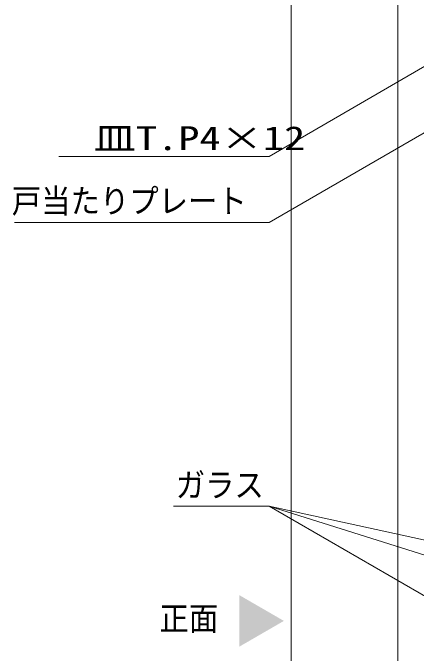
# Model space of a CAD drawing. Units: millimetres, scale not verified. Extents: x -6062 to 6062, y -3045 to 3045.
# Drawn here: x 251 to 800, y -409 to 461 of the extents above; entities that cross this region are included whole.
import ezdxf
from ezdxf.enums import TextEntityAlignment as Align

# ---------------------------------------------------------------- set-up
doc = ezdxf.new("R2010")
doc.units = ezdxf.units.MM
doc.header["$LTSCALE"] = 20
doc.layers.add('0-3_2寸法-3', color=7, linetype='Continuous', lineweight=9)
doc.layers.add('0-4_3一般', color=7, linetype='Continuous', lineweight=9)
doc.styles.add('ＭＳ ゴシック', font='')
doc.styles.get('ＭＳ ゴシック').set_extended_font_data('MS Gothic')

# ---------------------------------------------------------------- blocks, each defined once
blk = doc.blocks.new('グループ-88')
at = {"layer": '0-4_3一般'}
blk.add_line((51243.7, -36700), (51243.7, 17304.9), dxfattribs=at)
blk = doc.blocks.new('グループ-122')
at = {"layer": '0-4_3一般'}
blk.add_blockref('グループ-88', (0, 0), dxfattribs=at)
blk = doc.blocks.new('グループ-124')
at = {"layer": '0-4_3一般'}
blk.add_line((48343.7, 21804.9), (48343.7, -38000), dxfattribs=at)
blk.add_blockref('グループ-122', (0, 0), dxfattribs=at)

msp = doc.modelspace()

# ---------------------------------------------------------------- linework, layer by layer
at = {"layer": '0-3_2寸法-3'}
for q in [(1084.68, -362), (1304.68, -362)]:
    msp.add_line((599.68, -209), q, dxfattribs=at)
for points in [[(926.8, 455.75), (599.68, 266.28), (313.38, 266.28)], [(954.68, 381.56), (599.68, 176.61), (253.38, 176.61)], [(864.68, -362), (599.68, -209), (469.65, -209)]]:
    msp.add_lwpolyline(points, dxfattribs=at)
msp.add_solid([(558.93, -329.8), (619.68, -364.88), (558.93, -399.95)], dxfattribs=at)

# ---------------------------------------------------------------- block references
at = {"layer": '0-4_3一般', "xscale": 0.05, "yscale": 0.05}
msp.add_blockref('グループ-124', (-1787.5, 0), dxfattribs=at)

# ---------------------------------------------------------------- texts
at = {"layer": '0-3_2寸法-3', "style": 'ＭＳ ゴシック'}
for s, width, p in [('皿T.P4×12', 1.3, (360.7, 265.03)), ('戸当たりプレート', 0.9, (249.53, 179.78)), ('ガラス', 0.9, (472.5, -206.24)), ('正面', 0.9, (450.46, -387.66))]:
    msp.add_text(s, height=32.55, dxfattribs=dict(at, width=width)).set_placement(p, align=Align.BOTTOM_LEFT)

doc.saveas('drawing.dxf')
